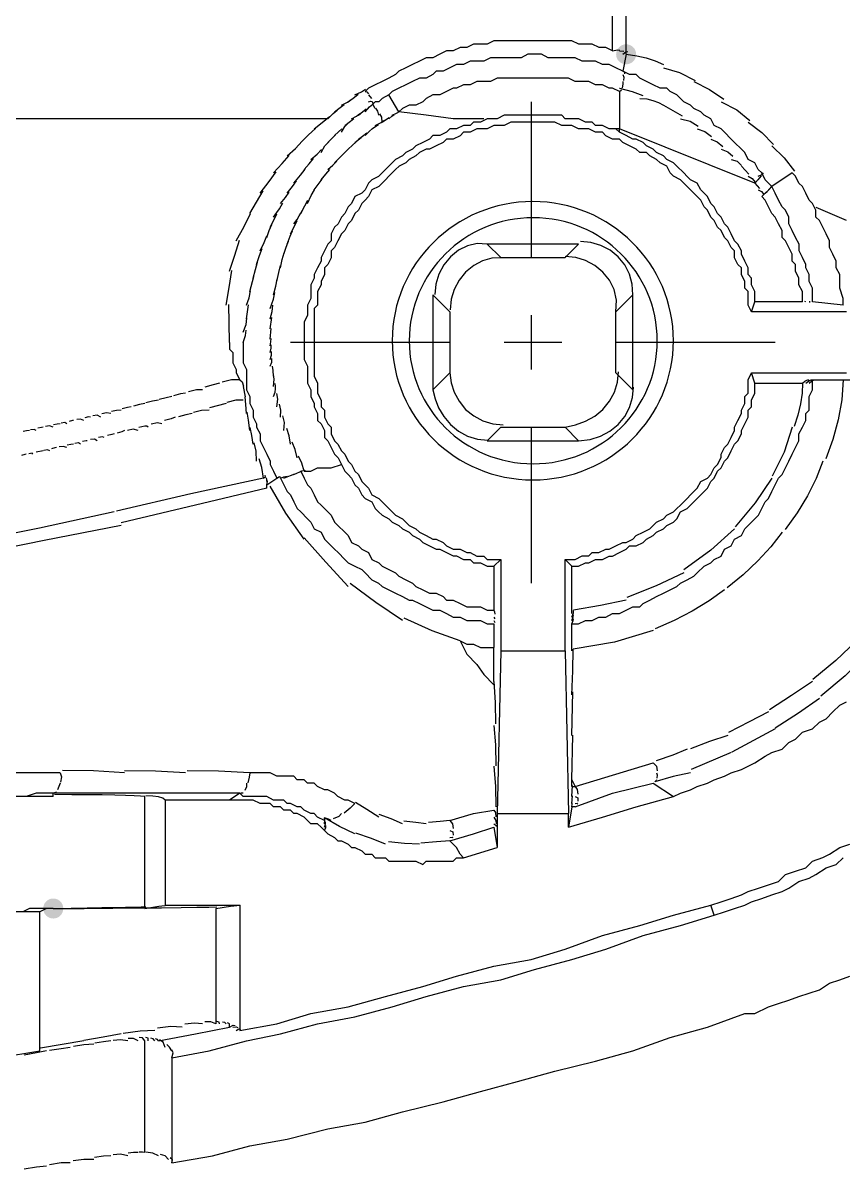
# Model space of a CAD drawing. Header units: millimetres. Extents: x 9 to 367, y 9 to 251.
# Drawn here: x 274.15 to 284.4, y 106.56 to 120.87 of the extents above; entities that cross this region are included whole.
import ezdxf

# ---------------------------------------------------------------- set-up
doc = ezdxf.new("R2010")
doc.units = ezdxf.units.MM
doc.layers.add('图层 1', color=7, linetype='Continuous')

msp = doc.modelspace()

# ---------------------------------------------------------------- hatches: boundary and pattern name
at = {"layer": '图层 1'}
h = msp.add_hatch(color=7, dxfattribs=at)
edge = h.paths.add_edge_path()
edge.add_arc((281.686176, 120.48049), 0.12506, 0, 360)
h = msp.add_hatch(color=7, dxfattribs=at)
edge = h.paths.add_edge_path()
edge.add_arc((274.531737, 109.812772), 0.12506, 0, 360)

# ---------------------------------------------------------------- linework, layer by layer
at = {"layer": '图层 1', "color": 7, "lineweight": 25}
for points in [[(281.516667, 120.522859), (281.516667, 133.984859)], [(281.686176, 120.48049), (281.686176, 134.069843)], [(281.516667, 120.522859), (281.432, 120.565192), (281.347333, 120.565192), (281.262667, 120.607526), (281.178, 120.607526), (281.093333, 120.607526), (281.008667, 120.649859), (280.924, 120.649859), (280.839333, 120.649859), (280.754667, 120.649859), (280.67, 120.649859), (280.585333, 120.649859), (280.500667, 120.649859), (280.416, 120.649859), (280.331333, 120.649859), (280.204333, 120.649859), (280.119667, 120.649859), (280.035, 120.649859), (279.950333, 120.607526), (279.865667, 120.607526), (279.781, 120.607526), (279.696333, 120.565192), (279.611667, 120.565192), (279.527, 120.522859), (279.442333, 120.522859), (279.357667, 120.480526), (279.273, 120.438545), (279.188333, 120.438545), (279.103667, 120.396212), (279.019, 120.353878), (278.934333, 120.311192), (278.849314, 120.268859), (278.807333, 120.226526), (278.722667, 120.184192), (278.638, 120.141859), (278.553333, 120.099878), (278.468667, 120.057545), (278.426333, 120.015212)], [(281.516667, 120.522859), (281.576286, 120.536088), (281.607331, 120.532384)], [(281.601404, 120.522859), (281.657848, 120.521801)], [(281.643808, 120.268965), (281.559141, 120.311298), (281.474474, 120.353631), (281.389455, 120.353631), (281.305141, 120.395965), (281.220474, 120.395965), (281.135808, 120.395965), (281.050788, 120.438298), (280.966122, 120.438298), (280.881808, 120.438298), (280.797141, 120.438298), (280.712122, 120.438298), (280.627808, 120.480631), (280.543141, 120.480631), (280.458474, 120.480631), (280.373455, 120.438298), (280.246808, 120.438298), (280.162141, 120.438298), (280.077474, 120.438298), (279.992455, 120.438298), (279.907788, 120.395965), (279.823474, 120.395965), (279.738808, 120.395965), (279.653788, 120.353631), (279.569474, 120.353631), (279.484808, 120.311298), (279.400141, 120.268965), (279.315122, 120.268965), (279.272788, 120.226631), (279.188474, 120.184298), (279.103808, 120.184298), (279.019141, 120.141965), (278.934122, 120.099984), (278.849455, 120.057298), (278.765141, 120.014965), (278.722808, 119.972631)], [(281.643808, 120.48049), (281.680673, 120.512637), (281.706955, 120.514357)], [(281.686176, 120.48049), (281.643843, 120.268824)], [(281.686176, 120.48049), (281.818292, 120.463524), (281.937707, 120.434717), (282.048126, 120.397047), (282.153254, 120.35349)], [(283.379439, 118.999106), (283.337106, 119.041439), (283.294772, 119.125753), (283.210106, 119.168086), (283.16742, 119.253106), (283.125086, 119.295439), (283.040772, 119.380106), (282.998439, 119.422086), (282.913772, 119.506753), (282.871439, 119.549439), (282.78642, 119.591772), (282.744439, 119.676439), (282.659772, 119.718773), (282.617439, 119.761106), (282.532772, 119.803086), (282.490086, 119.84542), (282.40542, 119.888106), (282.321106, 119.972772), (282.236439, 120.015106), (282.194106, 120.057439), (282.109086, 120.057439), (282.02442, 120.099772), (281.940106, 120.141753), (281.855439, 120.184086), (281.813106, 120.22642), (281.728086, 120.22642), (281.643773, 120.269106)], [(281.643808, 120.268965), (281.662152, 120.266495), (281.664622, 120.237567)], [(282.151596, 120.311333), (282.352547, 120.253831), (282.546354, 120.153994)], [(281.601404, 120.015071), (281.516737, 120.057404), (281.474404, 120.057404), (281.389384, 120.099737), (281.305071, 120.099737), (281.220404, 120.141718), (281.135737, 120.141718), (281.050718, 120.141718), (280.966051, 120.184051), (280.881737, 120.184051), (280.797071, 120.184051), (280.712051, 120.184051), (280.627737, 120.184051), (280.543071, 120.184051), (280.500737, 120.184051), (280.416071, 120.184051), (280.331051, 120.184051), (280.246737, 120.184051), (280.162071, 120.184051), (280.077404, 120.184051), (279.992384, 120.141718), (279.907718, 120.141718), (279.823404, 120.141718), (279.738737, 120.099737), (279.653718, 120.099737), (279.569404, 120.057404), (279.527071, 120.057404), (279.442404, 120.015071), (279.357737, 119.972737), (279.272718, 119.972737), (279.188404, 119.930404), (279.146071, 119.888071), (279.061404, 119.845737), (278.976737, 119.845737), (278.891718, 119.803051), (278.849384, 119.761071)], [(281.643808, 120.141859), (281.644293, 120.106449), (281.634988, 120.061778)], [(281.643808, 120.226596), (281.658536, 120.194626), (281.654744, 120.154982)], [(282.532631, 120.141859), (282.72688, 120.040303), (282.904459, 119.919962)], [(278.214526, 119.887929), (278.29174, 119.94605), (278.341173, 119.981416)], [(278.299298, 119.972702), (278.380746, 120.011552), (278.431237, 120.043257)], [(278.426404, 120.015071), (278.449026, 120.01141), (278.468737, 119.986848)], [(278.468808, 119.972702), (278.506908, 119.930016)], [(278.722702, 119.972702), (278.638035, 119.930369), (278.595702, 119.888035), (278.553369, 119.888035), (278.511035, 119.845702)], [(278.84949, 119.761176), (278.722843, 119.972843)], [(281.601404, 120.057439), (281.761124, 120.016473), (281.893857, 119.966775)], [(281.601404, 120.057439), (281.628965, 120.053735)], [(281.601404, 120.015071), (281.628832, 120.038839)], [(281.601404, 120.015071), (281.601404, 119.549404)], [(278.045404, 119.761176), (278.116136, 119.814578), (278.164643, 119.85184)], [(278.130141, 119.845561), (278.204313, 119.88419), (278.252555, 119.917527)], [(278.426404, 119.761176), (278.479541, 119.825602), (278.522359, 119.859601)], [(278.468808, 119.887929), (278.497377, 119.895525), (278.513214, 119.890487), (278.520253, 119.877115), (278.52243, 119.859707)], [(278.553192, 119.803192), (278.521442, 119.858931)], [(278.595561, 119.718808), (278.583831, 119.769961), (278.55993, 119.807355)], [(281.855333, 119.930333), (281.943594, 119.923421), (282.020345, 119.904933), (282.089291, 119.878243), (282.154136, 119.846725)], [(282.151596, 119.845561), (282.387957, 119.713975)], [(282.871263, 119.887929), (283.067054, 119.786506), (283.231096, 119.652274)], [(277.960631, 119.676404), (241.130631, 119.676404)], [(281.601404, 119.506929), (281.559071, 119.549263), (281.474404, 119.549263), (281.389384, 119.591596), (281.305071, 119.591596), (281.262737, 119.633929), (281.178071, 119.633929), (281.093404, 119.676263), (281.008384, 119.676263), (280.924071, 119.676263), (280.881737, 119.718949), (280.797071, 119.718949), (280.712051, 119.718949), (280.627737, 119.718949), (280.543071, 119.718949), (280.500737, 119.718949), (280.416071, 119.718949), (280.331051, 119.718949), (280.246737, 119.718949), (280.162071, 119.718949), (280.077404, 119.676263), (280.035071, 119.676263), (279.950051, 119.676263), (279.865737, 119.633929), (279.781071, 119.633929), (279.738737, 119.591596), (279.653718, 119.591596), (279.569404, 119.549263), (279.484737, 119.549263), (279.442404, 119.506929), (279.357737, 119.464596), (279.272718, 119.464596), (279.230384, 119.422263), (279.146071, 119.380282), (279.061404, 119.337949), (279.019071, 119.295263), (278.934051, 119.252929), (278.891718, 119.210596), (278.807404, 119.168263), (278.765071, 119.125929), (278.722737, 119.083596), (278.638071, 118.999282), (278.595384, 118.956596), (278.511071, 118.914263), (278.468737, 118.871929), (278.426404, 118.787263), (278.384071, 118.744929), (278.299404, 118.702949), (278.257071, 118.617929), (278.214384, 118.575596), (278.172051, 118.490929), (278.130071, 118.448596), (278.087737, 118.363929), (278.045404, 118.321949), (278.003071, 118.236929), (278.003071, 118.152263), (277.960737, 118.109929), (277.918404, 118.025263), (277.875718, 117.940949), (277.875718, 117.898263), (277.833384, 117.813596), (277.791051, 117.728929), (277.791051, 117.686596), (277.749071, 117.602282), (277.749071, 117.517263), (277.749071, 117.432596), (277.706737, 117.347929), (277.706737, 117.305596), (277.706737, 117.221282), (277.664404, 117.136263), (277.664404, 117.051596), (277.664404, 116.966929), (277.664404, 116.924949), (277.664404, 116.839929), (277.664404, 116.755263), (277.664404, 116.670596), (277.706737, 116.586282), (277.706737, 116.501263), (277.706737, 116.458929), (277.706737, 116.374263), (277.749071, 116.289596), (277.749071, 116.205282), (277.791051, 116.120263), (277.791051, 116.077929), (277.833384, 115.993263), (277.833384, 115.908596), (277.875718, 115.866616), (277.918404, 115.781596), (277.918404, 115.696929), (277.960737, 115.654596), (278.003071, 115.569929), (278.045404, 115.485616), (278.087737, 115.442929), (278.130071, 115.358263)], [(277.791157, 119.549298), (277.891655, 119.630922), (277.981304, 119.705931)], [(277.960631, 119.676404), (278.025366, 119.740698), (278.075284, 119.782237)], [(278.172157, 119.591667), (278.243506, 119.644804), (278.285751, 119.679156)], [(278.256929, 119.676404), (278.320209, 119.709697), (278.362057, 119.740609)], [(278.341667, 119.718808), (278.398596, 119.768064), (278.440444, 119.800652)], [(278.637929, 119.634035), (278.636342, 119.694008), (278.611471, 119.737046)], [(278.637929, 119.634035), (278.69455, 119.672268), (278.727888, 119.693302)], [(278.722702, 119.676404), (278.758421, 119.709697), (278.790435, 119.730026)], [(278.765071, 119.718808), (278.820192, 119.747162), (278.856793, 119.766786)], [(279.527141, 119.676404), (279.188474, 119.718737), (278.849455, 119.761071)], [(279.907824, 119.676404), (279.527176, 119.676404)], [(282.363474, 119.676404), (282.484389, 119.644874), (282.584666, 119.581859)], [(277.622, 119.380141), (277.721263, 119.47398), (277.807561, 119.555119)], [(283.252298, 117.263474), (283.209965, 117.347788), (283.209965, 117.432455), (283.209965, 117.517474), (283.167631, 117.559808), (283.167631, 117.644474), (283.125298, 117.728788), (283.125298, 117.813808), (283.082965, 117.856141), (283.040631, 117.940808), (283.040631, 118.025122), (282.998298, 118.067455), (282.955965, 118.152474), (282.913631, 118.194808), (282.871298, 118.279474), (282.828965, 118.321808), (282.786631, 118.406122), (282.744651, 118.448455), (282.701965, 118.533474), (282.659631, 118.575808), (282.617298, 118.660474), (282.574965, 118.702808), (282.532631, 118.744788), (282.447965, 118.829455), (282.405631, 118.872141), (282.363298, 118.914474), (282.278631, 118.956808), (282.236298, 118.999141), (282.193965, 119.083455), (282.109298, 119.125788), (282.066965, 119.168122), (281.982298, 119.210808), (281.939965, 119.253141), (281.855298, 119.253141), (281.812965, 119.295474), (281.728298, 119.337808), (281.643631, 119.380141), (281.601298, 119.422122), (281.516631, 119.422122), (281.431965, 119.464455), (281.389631, 119.506788), (281.304965, 119.506788), (281.220298, 119.549122), (281.177965, 119.549122), (281.093298, 119.549122), (281.008631, 119.591808), (280.923965, 119.591808), (280.881631, 119.591808), (280.796965, 119.634141), (280.712298, 119.634141), (280.627984, 119.634141), (280.542965, 119.634141), (280.500631, 119.634141), (280.415965, 119.634141), (280.331298, 119.634141), (280.246631, 119.634141), (280.161965, 119.591808), (280.119631, 119.591808), (280.034965, 119.591808), (279.950298, 119.549122), (279.865631, 119.549122), (279.823298, 119.549122), (279.738631, 119.506788), (279.653965, 119.506788), (279.611631, 119.464455), (279.526965, 119.422122), (279.442298, 119.422122), (279.399965, 119.380141), (279.315298, 119.337808), (279.230631, 119.295474), (279.188298, 119.295474), (279.103631, 119.253141), (279.061298, 119.210808), (278.976631, 119.168122), (278.934298, 119.125788), (278.849631, 119.083455), (278.807298, 119.041474), (278.722631, 118.956808), (278.680298, 118.914474), (278.637965, 118.872141), (278.595631, 118.829455), (278.511317, 118.787122), (278.468631, 118.702808), (278.426298, 118.660474), (278.383965, 118.618141), (278.341631, 118.533474), (278.299298, 118.490788), (278.256965, 118.406122), (278.214631, 118.363788), (278.172298, 118.279474), (278.129965, 118.237141), (278.087631, 118.152474), (278.045298, 118.067455), (278.002965, 118.025122), (278.002965, 117.940808), (277.960631, 117.856141), (277.918298, 117.813808), (277.918298, 117.728788), (277.875965, 117.644474), (277.875965, 117.602141), (277.833631, 117.517474), (277.833631, 117.432455), (277.833631, 117.347788), (277.791298, 117.305455), (277.791298, 117.221141), (277.791298, 117.136474), (277.791298, 117.051455), (277.791298, 117.009122), (277.791298, 116.924808), (277.791298, 116.840141), (277.791298, 116.755474), (277.791298, 116.670455), (277.791298, 116.628122), (277.791298, 116.543808), (277.791298, 116.459141), (277.833631, 116.374122), (277.833631, 116.331788), (277.833631, 116.247122), (277.875965, 116.162808), (277.875965, 116.078141), (277.918298, 116.035808), (277.918298, 115.950788), (277.960631, 115.866474), (278.002965, 115.824141), (278.002965, 115.739474), (278.045298, 115.654455), (278.087631, 115.612122), (278.129965, 115.527808), (278.172298, 115.485474), (278.214631, 115.400808), (278.256965, 115.358474), (278.299298, 115.273455), (278.341631, 115.231122), (278.383965, 115.146808), (278.426298, 115.104474), (278.468631, 115.062141), (278.511317, 114.977474), (278.595631, 114.934788), (278.637965, 114.892455), (278.680298, 114.850122), (278.764965, 114.765808), (278.807298, 114.723474), (278.891965, 114.681141), (278.934298, 114.638808), (278.976631, 114.596122), (279.061298, 114.553788), (279.103631, 114.511455), (279.188298, 114.469474), (279.272965, 114.427141), (279.315298, 114.427141), (279.399965, 114.384808), (279.442298, 114.342474), (279.526965, 114.300141), (279.611631, 114.300141), (279.696298, 114.257455), (279.738631, 114.257455), (279.823298, 114.215122), (279.907965, 114.215122), (279.950298, 114.172788), (280.034965, 114.172788), (280.119631, 114.172788)], [(278.045404, 119.464526), (278.094837, 119.510784), (278.136068, 119.548839)], [(278.130141, 119.506929), (278.172695, 119.577617), (278.21128, 119.616291)], [(278.426404, 119.464526), (278.481084, 119.522205), (278.51989, 119.553426)], [(278.511176, 119.549298), (278.593021, 119.605743)], [(278.553192, 119.591667), (278.625997, 119.629678), (278.668903, 119.656578)], [(281.601404, 119.549298), (281.516737, 119.549298)], [(283.294667, 118.872), (281.601333, 119.549333)], [(281.601404, 119.506929), (281.601404, 119.549263)], [(282.575, 119.549298), (282.667825, 119.514814), (282.751389, 119.453342)], [(283.209929, 119.634035), (283.380012, 119.503816), (283.526018, 119.352166)], [(277.452843, 119.210631), (277.555854, 119.305837), (277.641932, 119.394429)], [(277.875894, 119.253), (277.924754, 119.336079), (277.971497, 119.389525)], [(277.960631, 119.380141), (278.01249, 119.431118), (278.05694, 119.474686)], [(278.214526, 119.295404), (278.269338, 119.346468), (278.30907, 119.382187)], [(278.299298, 119.380141), (278.379026, 119.442936)], [(278.341667, 119.422157), (278.408739, 119.468724), (278.448558, 119.499415)], [(283.294667, 117.390263), (283.294667, 117.432596), (283.294667, 117.517263), (283.252333, 117.602282), (283.252333, 117.686596), (283.21, 117.728929), (283.21, 117.813596), (283.167667, 117.898263), (283.125333, 117.983282), (283.125333, 118.025263), (283.082647, 118.109929), (283.040667, 118.152263), (282.998333, 118.236929), (282.956, 118.321949), (282.913667, 118.363929), (282.871333, 118.448596), (282.829, 118.490929), (282.786667, 118.575596), (282.744333, 118.617929), (282.702, 118.702949), (282.659667, 118.744929), (282.617333, 118.787263), (282.575, 118.871929), (282.490333, 118.914263), (282.448, 118.956596), (282.405314, 118.999282), (282.321, 119.083596), (282.278667, 119.125929), (282.194, 119.168263), (282.151667, 119.210596), (282.067, 119.252929), (282.024314, 119.295263), (281.94, 119.337949), (281.897667, 119.380282), (281.813, 119.422263), (281.770667, 119.422263), (281.686, 119.464596), (281.601333, 119.506929)], [(282.74451, 119.422157), (282.823267, 119.387761), (282.895146, 119.327965)], [(277.749106, 119.168263), (277.826011, 119.234497), (277.879634, 119.291735)], [(278.045404, 119.125894), (278.111065, 119.189967), (278.156882, 119.237372)], [(278.130141, 119.210631), (278.192715, 119.273161), (278.235974, 119.315054)], [(282.871263, 119.295404), (282.954827, 119.264271), (283.019077, 119.207209)], [(283.506192, 119.337773), (283.65943, 119.18771), (283.78912, 119.01992)], [(277.283333, 118.999106), (277.391812, 119.114949), (277.479125, 119.21677)], [(277.664369, 119.041474), (277.727075, 119.113485), (277.781844, 119.179411)], [(277.960631, 119.041474), (278.024925, 119.095582), (278.072815, 119.147308)], [(282.998404, 119.168263), (283.070856, 119.145509), (283.126109, 119.092063)], [(277.113824, 118.744859), (277.227198, 118.893378), (277.315965, 119.014381)], [(277.537227, 118.872), (277.618984, 118.971924), (277.676927, 119.048036)], [(277.875894, 118.914369), (277.934411, 118.982896), (277.984197, 119.043485)], [(283.125192, 119.083526), (283.219031, 118.983689)], [(283.209929, 118.956737), (283.258172, 118.929794), (283.298477, 118.881948)], [(283.337071, 118.956737), (283.38399, 118.980329), (283.400218, 118.999423)], [(283.337071, 118.914369), (283.375876, 118.963757)], [(283.506192, 118.829596), (283.463859, 118.871929), (283.421878, 118.914263), (283.379545, 118.998929)], [(283.760474, 118.999106), (283.506122, 118.829772)], [(284.056737, 118.533333), (284.014404, 118.618), (283.972071, 118.660333), (283.929737, 118.745), (283.887404, 118.829667), (283.844718, 118.872), (283.802737, 118.956667), (283.760404, 118.999)], [(277.452843, 118.744859), (277.521106, 118.829702), (277.571376, 118.901845)], [(277.791157, 118.787228), (277.889582, 118.922694)], [(283.294667, 118.872), (283.341586, 118.923858)], [(283.294667, 118.872), (283.352169, 118.806031)], [(283.421808, 118.744859), (283.463656, 118.782871), (283.484602, 118.804478)], [(283.463824, 118.787228), (283.495133, 118.818625), (283.510037, 118.83838)], [(284.014369, 117.390263), (284.014369, 117.474929), (284.014369, 117.559596), (283.972035, 117.644616), (283.972035, 117.728929), (283.929702, 117.813596), (283.929702, 117.855929), (283.887369, 117.940949), (283.845035, 118.025263), (283.845035, 118.109929), (283.802702, 118.194596), (283.760369, 118.279616), (283.718035, 118.363929), (283.718035, 118.448596), (283.675702, 118.533263), (283.633369, 118.575596), (283.591035, 118.660616), (283.548702, 118.744929), (283.506369, 118.829596)], [(276.987071, 118.490965), (277.153229, 118.77742)], [(277.368071, 118.618071), (277.433599, 118.691581), (277.47849, 118.760593)], [(277.706737, 118.618071), (277.752113, 118.717995), (277.794579, 118.787757)], [(283.337071, 118.787228), (283.376846, 118.765223), (283.404451, 118.728666)], [(283.379439, 118.702843), (283.423801, 118.744427), (283.448584, 118.767754)], [(283.887227, 117.390263), (283.887227, 117.432596), (283.887227, 117.517263), (283.844894, 117.602282), (283.844894, 117.686596), (283.802914, 117.771263), (283.802914, 117.855929), (283.76058, 117.898263), (283.76058, 117.983282), (283.718247, 118.067596), (283.675561, 118.152263), (283.633227, 118.194596), (283.633227, 118.279616), (283.590894, 118.363929), (283.548561, 118.448596), (283.506227, 118.490929), (283.463894, 118.575596), (283.421914, 118.660616), (283.37958, 118.702949)], [(277.283333, 118.448596), (277.325, 118.505498), (277.355256, 118.551122), (277.378038, 118.589139), (277.397281, 118.623221)], [(277.537227, 118.363824), (277.575702, 118.418201), (277.603197, 118.461499), (277.623548, 118.497322), (277.640591, 118.529276)], [(277.622, 118.490965), (277.67355, 118.588728), (277.712664, 118.657123)], [(284.395404, 117.347859), (284.395404, 117.432526), (284.353071, 117.559878), (284.353071, 117.644545), (284.353071, 117.728859), (284.310737, 117.813526), (284.310737, 117.898545), (284.268404, 117.983212), (284.226071, 118.067526), (284.226071, 118.152192), (284.183384, 118.237212), (284.141051, 118.321878), (284.099071, 118.406192), (284.056737, 118.448526), (284.056737, 118.533192)], [(284.437772, 118.406192), (284.059242, 118.568117)], [(276.817561, 118.152298), (276.916383, 118.328202), (276.995361, 118.493787)], [(277.240965, 118.321808), (277.289251, 118.417234), (277.324573, 118.488319)], [(277.494859, 118.237071), (277.545086, 118.335628), (277.577056, 118.403229)], [(277.198596, 118.194667), (277.228582, 118.281185), (277.259627, 118.353417)], [(277.452843, 118.109929), (277.491693, 118.207605), (277.520224, 118.277499)], [(276.732824, 117.771263), (276.799322, 117.970979), (276.858412, 118.160377)], [(277.113824, 118.025192), (277.165065, 118.13107), (277.198843, 118.21287)], [(277.410474, 117.983141), (277.440681, 118.071424), (277.467977, 118.146477)], [(279.950192, 118.109929), (279.825888, 118.117211), (279.705056, 118.089865), (279.591963, 118.032688), (279.490876, 117.950474), (279.40832, 117.849436), (279.347427, 117.735368), (279.309752, 117.611642), (279.296848, 117.481632)], [(279.950192, 118.109929), (280.119526, 117.940949)], [(281.093263, 118.109929), (279.950263, 118.109929)], [(281.093263, 118.109929), (280.924282, 117.940949)], [(281.770561, 117.475), (281.763213, 117.608885), (281.728448, 117.7346), (281.668614, 117.849402), (281.586058, 117.950544), (281.484965, 118.033249), (281.370775, 118.094125), (281.246928, 118.131718), (281.116864, 118.144572)], [(277.071808, 117.856035), (277.108938, 117.967337), (277.139188, 118.056413)], [(277.368071, 117.813667), (277.392059, 117.91756), (277.417107, 118.000286)], [(281.559035, 117.263474), (281.563715, 117.409293), (281.53509, 117.541287), (281.477428, 117.658464), (281.394994, 117.759833), (281.294105, 117.842686), (281.18002, 117.903546), (281.056211, 117.941056), (280.926152, 117.953861)], [(277.029439, 117.686526), (277.057617, 117.793197), (277.083414, 117.884787)], [(277.325702, 117.64451), (277.347574, 117.753871), (277.369446, 117.841007)], [(280.119667, 117.940772), (280.007704, 117.935514), (279.893095, 117.901879), (279.782323, 117.842447), (279.681869, 117.759797), (279.598961, 117.658853), (279.53798, 117.544647), (279.500349, 117.420717), (279.487489, 117.290603)], [(280.924106, 117.940772), (280.119772, 117.940772)], [(276.690772, 117.347859), (276.729402, 117.56861), (276.761681, 117.780364)], [(276.987071, 117.517369), (277.035401, 117.705399)], [(277.283333, 117.475), (277.310056, 117.586919), (277.328842, 117.673967)], [(276.944667, 117.347859), (276.978666, 117.438523), (276.996525, 117.526012)], [(277.240965, 117.30549), (277.28052, 117.422039), (277.297056, 117.507632)], [(279.272859, 117.475), (279.272859, 116.289667)], [(279.272859, 117.475), (279.484878, 117.263333)], [(281.770561, 117.475), (281.558894, 117.263333)], [(281.770561, 116.289526), (281.770561, 117.474859)], [(283.252298, 117.263474), (283.294631, 117.390122)], [(283.887227, 117.390263), (283.294561, 117.390263)], [(283.929596, 117.390263), (283.916543, 117.391674)], [(284.395404, 117.347859), (284.014404, 117.390192)], [(276.732824, 116.882439), (276.727752, 117.126914), (276.722946, 117.357631)], [(276.944667, 117.178737), (276.968656, 117.351598)], [(277.240965, 117.178737), (277.263939, 117.26821), (277.274479, 117.346307)], [(279.484737, 117.263474), (279.484737, 116.501474)], [(281.559035, 116.501404), (281.559035, 117.263404)], [(284.437772, 117.263474), (283.252439, 117.263474)], [(276.902298, 117.009228), (276.939648, 117.108182), (276.950276, 117.187028)], [(277.240965, 117.051596), (277.260367, 117.194118)], [(276.902298, 116.882439), (276.933739, 116.96715), (276.940045, 117.03625)], [(277.240965, 116.924808), (277.253312, 117.054983)], [(276.732824, 116.882439), (276.732824, 116.797772), (276.775157, 116.755439), (276.775157, 116.67042), (276.775157, 116.628086), (276.81749, 116.543772), (276.81749, 116.501439), (276.859824, 116.416772)], [(276.902298, 116.882439), (276.902298, 116.797772), (276.902298, 116.713106), (276.902298, 116.628086), (276.944631, 116.543772), (276.944631, 116.459106), (276.944631, 116.374439), (276.944631, 116.28942), (276.986965, 116.205106), (276.986965, 116.120439), (277.029298, 116.035772), (277.029298, 115.950753), (277.071631, 115.866439), (277.071631, 115.824106), (277.113965, 115.739439), (277.113965, 115.654772), (277.156298, 115.569753), (277.198631, 115.485439), (277.240965, 115.400772), (277.240965, 115.358439), (277.283298, 115.27342), (277.325631, 115.188753)], [(277.240965, 116.840071), (277.250666, 116.890341), (277.251901, 116.932146)], [(277.240965, 116.755333), (277.252695, 116.808647), (277.253312, 116.851642)], [(277.240965, 116.670561), (277.256707, 116.724007), (277.25684, 116.768986)], [(277.240965, 116.586176), (277.262749, 116.634375), (277.262837, 116.681779)], [(277.283333, 116.459035), (277.277204, 116.532193), (277.271339, 116.587094)], [(280.924106, 115.824106), (281.055339, 115.853282), (281.179693, 115.899292), (281.293993, 115.963359), (281.395064, 116.046709), (281.477824, 116.147598), (281.538821, 116.261683), (281.576535, 116.385491), (281.589445, 116.51555)], [(276.606035, 116.374298), (276.529042, 116.35269), (276.42506, 116.323145)], [(276.859929, 116.416667), (276.756477, 116.415167), (276.641913, 116.385622)], [(276.859929, 116.416667), (276.890533, 116.392105), (276.906849, 116.337644)], [(277.283333, 116.331929), (277.290168, 116.421932), (277.284039, 116.483624)], [(279.272859, 116.289526), (279.484878, 116.501545)], [(279.484737, 116.501404), (279.499229, 116.379503), (279.537698, 116.259883), (279.598988, 116.147342), (279.68194, 116.046673), (279.782884, 115.963765), (279.89709, 115.902784), (280.02102, 115.865153), (280.151134, 115.852293)], [(280.924106, 114.172859), (281.00842, 114.172859), (281.050753, 114.172859), (281.135772, 114.215192), (281.220439, 114.215192), (281.262772, 114.257526), (281.347086, 114.257526), (281.431753, 114.299859), (281.474439, 114.299859), (281.559106, 114.342192), (281.643772, 114.384878), (281.686106, 114.384878), (281.77042, 114.427212), (281.813106, 114.469545), (281.897772, 114.511526), (281.982439, 114.553859), (282.02442, 114.596192), (282.066753, 114.638526), (282.15142, 114.680859), (282.194106, 114.723545), (282.278773, 114.765878), (282.321106, 114.808212), (282.363439, 114.850192), (282.447753, 114.934859), (282.490086, 114.977192), (282.532772, 115.019526), (282.575106, 115.062212), (282.617439, 115.146878), (282.702106, 115.188859), (282.744439, 115.231192), (282.78642, 115.315859), (282.828753, 115.358192), (282.871439, 115.443212), (282.871439, 115.485545), (282.913772, 115.569859), (282.956106, 115.612192), (282.998439, 115.696859), (283.040772, 115.781878), (283.040772, 115.824212), (283.082753, 115.908526), (283.125086, 115.993192), (283.125086, 116.035526), (283.16742, 116.120545), (283.16742, 116.205212), (283.209753, 116.247192), (283.209753, 116.331859), (283.209753, 116.416526), (283.252439, 116.501545)], [(281.008526, 113.368808), (281.093192, 113.368808), (281.177859, 113.411141), (281.262878, 113.411141), (281.347192, 113.453122), (281.431859, 113.453122), (281.516526, 113.495455), (281.601545, 113.495455), (281.686212, 113.537788), (281.770526, 113.580474), (281.855192, 113.580474), (281.897878, 113.622808), (281.982545, 113.665141), (282.066859, 113.707474), (282.151526, 113.749808), (282.236192, 113.791788), (282.321212, 113.834122), (282.363545, 113.876455), (282.447859, 113.919141), (282.532526, 113.961474), (282.574859, 114.003808), (282.659878, 114.088474), (282.744545, 114.130455), (282.786526, 114.172788), (282.871192, 114.215122), (282.913526, 114.300141), (282.998545, 114.342474), (283.040878, 114.427141), (283.125192, 114.469474), (283.167526, 114.553788), (283.209859, 114.596122), (283.294526, 114.681141), (283.337212, 114.723474), (283.379545, 114.808141), (283.421878, 114.892455), (283.463859, 114.934788), (283.506192, 115.019808), (283.548526, 115.104474), (283.590859, 115.188788), (283.633192, 115.231122), (283.675878, 115.316141), (283.718212, 115.400808), (283.760545, 115.485474), (283.802878, 115.569788), (283.844859, 115.654455), (283.844859, 115.739474), (283.887192, 115.824141), (283.929526, 115.908455), (283.929526, 115.993122), (283.971859, 116.035808), (283.971859, 116.120474), (283.971859, 116.205141), (284.014545, 116.289455), (284.014545, 116.416808)], [(281.008526, 114.088474), (281.093192, 114.088474), (281.177859, 114.130455), (281.220545, 114.130455), (281.305212, 114.172788), (281.389526, 114.172788), (281.474192, 114.215122), (281.516526, 114.215122), (281.601545, 114.257455), (281.686212, 114.300141), (281.728192, 114.342474), (281.812859, 114.342474), (281.897878, 114.384808), (281.940212, 114.427141), (282.024526, 114.469474), (282.066859, 114.511455), (282.151526, 114.553788), (282.193859, 114.596122), (282.278878, 114.638808), (282.321212, 114.681141), (282.363545, 114.765808), (282.447859, 114.808141), (282.490192, 114.850122), (282.532526, 114.892455), (282.617545, 114.977474), (282.659878, 115.019808), (282.702212, 115.062141), (282.744545, 115.146808), (282.786526, 115.188788), (282.828859, 115.273455), (282.871192, 115.315788), (282.913526, 115.400808), (282.956212, 115.443141), (282.998545, 115.527808), (283.040878, 115.612122), (283.082859, 115.654455), (283.125192, 115.739474), (283.125192, 115.781808), (283.167526, 115.866474), (283.209859, 115.950788), (283.209859, 116.035808), (283.252192, 116.078141), (283.252192, 116.162808), (283.294526, 116.247122), (283.294526, 116.331788), (283.294526, 116.374122)], [(281.770561, 116.289526), (281.558894, 116.501545)], [(283.252298, 116.501404), (284.437631, 116.501404)], [(283.294667, 116.374298), (283.252333, 116.501298)], [(283.294667, 116.374298), (283.887333, 116.374298)], [(283.887227, 116.374298), (283.883419, 116.250065), (283.863106, 116.115183), (283.829631, 115.97395), (283.786333, 115.830668)], [(283.887227, 116.374298), (283.919209, 116.398364), (283.941202, 116.410722), (283.956581, 116.415275), (283.968719, 116.415926)], [(283.929596, 116.374298), (283.96214, 116.398568), (283.983836, 116.411031), (283.998255, 116.415623), (284.008971, 116.416279)], [(283.972, 116.374298), (284.001352, 116.398772), (284.020286, 116.41134), (284.032275, 116.41597)], [(284.014369, 116.416667), (284.395369, 116.416667)], [(284.395404, 116.416667), (284.378167, 116.166696), (284.333712, 115.917618), (284.265775, 115.671385), (284.178093, 115.429947)], [(284.395404, 116.416667), (286.215737, 116.416667)], [(276.182631, 116.247157), (276.122747, 116.238558), (276.032701, 116.215407)], [(276.39451, 116.289526), (276.320074, 116.29054), (276.222354, 116.266948)], [(276.902298, 116.331929), (276.928051, 116.202813)], [(277.283333, 116.205141), (277.301485, 116.259408), (277.307895, 116.302464), (277.306699, 116.338045), (277.302031, 116.369888)], [(277.325702, 116.078), (277.336682, 116.174264), (277.325702, 116.245922)], [(279.272859, 116.289526), (279.299631, 116.179861), (279.344429, 116.066526), (279.407945, 115.956299), (279.490876, 115.855962), (279.592117, 115.773053), (279.70629, 115.712072), (279.830055, 115.674441), (279.96007, 115.661581)], [(281.093263, 115.654596), (281.236838, 115.671529), (281.36768, 115.711217), (281.484433, 115.772865), (281.585741, 115.855679), (281.668649, 115.956717), (281.72963, 116.070786), (281.767261, 116.194511), (281.780121, 116.324521)], [(275.67449, 116.120404), (275.610505, 116.105808), (275.535143, 116.087243)], [(275.843965, 116.162772), (275.771381, 116.146809), (275.689801, 116.126084)], [(276.013474, 116.205141), (275.942037, 116.190545), (275.855783, 116.168805)], [(276.690772, 116.120404), (276.483692, 116.066429)], [(276.902298, 116.162772), (276.810135, 116.161582), (276.698392, 116.131023)], [(276.944667, 115.993263), (276.938361, 116.105182), (276.928086, 116.202813)], [(277.368071, 115.950894), (277.372789, 116.036134), (277.357134, 116.111055)], [(274.997157, 115.950894), (274.971889, 115.951423), (274.924132, 115.941369)], [(275.124298, 115.950894), (275.08095, 115.973075), (275.027284, 115.965358)], [(275.251404, 115.993263), (275.197561, 116.002126), (275.138162, 115.991146)], [(275.378192, 116.035631), (275.323468, 116.033823), (275.258953, 116.020109)], [(275.505333, 116.078), (275.459605, 116.068387), (275.391386, 116.051894)], [(276.05549, 115.950894), (276.002485, 115.929331), (275.919318, 115.905386)], [(276.267369, 115.993263), (276.187156, 115.978711), (276.095566, 115.954104)], [(276.478894, 116.035631), (276.382806, 116.032765), (276.28275, 116.007409)], [(276.987071, 115.781737), (276.970314, 115.911956), (276.953557, 116.012807)], [(277.410474, 115.781737), (277.417883, 115.882499), (277.397774, 115.965534)], [(274.404596, 115.824106), (274.384576, 115.820358), (274.340743, 115.811053)], [(274.531737, 115.824106), (274.484597, 115.83879), (274.436134, 115.831514)], [(274.616157, 115.866474), (274.580438, 115.862814), (274.533607, 115.853069)], [(274.700894, 115.866474), (274.67642, 115.881776), (274.631044, 115.874588)], [(274.785631, 115.908526), (274.772005, 115.906365), (274.728481, 115.896531)], [(274.912772, 115.908526), (274.873305, 115.925768), (274.825636, 115.918403)], [(275.716859, 115.824106), (275.700725, 115.835213), (275.673776, 115.835968), (275.639617, 115.82991), (275.601853, 115.820578)], [(275.886333, 115.866474), (275.83302, 115.878204), (275.7551, 115.86083)], [(277.029439, 115.612227), (277.012241, 115.721985), (276.990281, 115.821425)], [(277.494859, 115.612227), (277.479469, 115.717884), (277.450056, 115.806608)], [(279.950192, 115.654596), (280.119526, 115.823929)], [(280.119667, 115.824106), (280.924, 115.824106)], [(281.093263, 115.654596), (280.924282, 115.823929)], [(283.760474, 115.824106), (283.661344, 115.513088), (283.511413, 115.211331)], [(274.235474, 115.781737), (274.199447, 115.779576), (274.154688, 115.770801)], [(274.319859, 115.781737), (274.29146, 115.796995), (274.247187, 115.790557)], [(275.081929, 115.654596), (275.0448, 115.675895), (274.995499, 115.668354)], [(275.166667, 115.697), (275.147925, 115.703967), (275.098228, 115.693472)], [(275.293808, 115.739369), (275.263778, 115.734077), (275.208083, 115.720319)], [(275.420561, 115.781737), (275.388899, 115.7667), (275.328133, 115.75034)], [(275.590071, 115.781737), (275.529172, 115.797215), (275.459543, 115.783854)], [(274.404596, 115.527843), (274.319929, 115.512321)], [(274.489369, 115.527843), (274.458721, 115.540587), (274.413521, 115.533488)], [(274.574106, 115.569859), (274.553248, 115.565052), (274.508842, 115.554689)], [(274.700894, 115.569859), (274.654063, 115.584367), (274.605644, 115.576914)], [(274.785631, 115.612227), (274.749824, 115.609449), (274.703434, 115.599527)], [(274.870404, 115.612227), (274.845357, 115.62947), (274.800201, 115.622105)], [(274.955141, 115.654596), (274.941295, 115.654993), (274.897286, 115.645071)], [(277.071808, 115.400702), (277.065502, 115.523733), (277.039352, 115.627185)], [(277.579596, 115.443071), (277.552741, 115.545905), (277.516096, 115.63604)], [(279.950192, 115.654596), (281.093192, 115.654596)], [(274.193071, 115.485474), (274.177592, 115.480977), (274.135921, 115.471716)], [(274.277843, 115.485474), (274.268494, 115.49888), (274.227396, 115.492177)], [(277.156192, 115.188824), (277.136304, 115.320763), (277.101864, 115.42836)], [(277.664369, 115.273596), (277.636587, 115.373388), (277.595577, 115.461274)], [(284.141157, 115.400702), (284.058745, 115.184229), (283.950701, 114.966962), (283.821028, 114.752605), (283.673726, 114.544863)], [(277.410474, 115.188824), (277.494303, 115.221235), (277.546647, 115.239624)], [(277.537227, 115.231192), (277.648352, 115.280934)], [(277.622, 115.273596), (277.649781, 115.281666)], [(277.622, 115.273596), (277.664333, 115.188929), (277.706667, 115.104616), (277.749, 115.061929), (277.790981, 114.977263), (277.833667, 114.892596), (277.876, 114.850263), (277.960667, 114.765949), (278.003, 114.723263), (278.045333, 114.638596), (278.087667, 114.596263), (278.172333, 114.511596), (278.214667, 114.469616), (278.257, 114.384596), (278.341667, 114.342263), (278.384, 114.299929), (278.468667, 114.257596), (278.511353, 114.172929), (278.595667, 114.130596), (278.638, 114.088616), (278.722667, 114.046282), (278.807333, 114.003596), (278.849314, 113.961263), (278.934333, 113.918929), (279.019, 113.876596), (279.061333, 113.834263), (279.146, 113.791929), (279.230667, 113.749949), (279.315333, 113.749949), (279.4, 113.707616), (279.442333, 113.664929), (279.527, 113.664929), (279.611667, 113.622596), (279.696333, 113.580263), (279.781, 113.580263), (279.865667, 113.580263), (279.950333, 113.537929), (280.035, 113.537929)], [(277.664369, 115.273596), (277.749035, 115.273596), (277.833349, 115.315929), (277.918369, 115.315929), (278.003035, 115.315929), (278.130035, 115.358263)], [(277.664369, 115.273596), (277.676231, 115.28806)], [(277.664369, 115.273596), (277.665471, 115.28537)], [(278.130141, 115.358333), (278.172122, 115.273667), (278.214455, 115.231333), (278.256788, 115.189), (278.299122, 115.104333), (278.341808, 115.062), (278.384141, 114.977333), (278.426474, 114.935), (278.511141, 114.892667), (278.553122, 114.808), (278.595455, 114.765667), (278.637788, 114.723333), (278.722808, 114.681), (278.765141, 114.638667), (278.849455, 114.596333), (278.891788, 114.554), (278.976455, 114.511667), (279.019141, 114.469333), (279.103808, 114.427), (279.146141, 114.384667), (279.230455, 114.342333), (279.315122, 114.3), (279.357455, 114.3), (279.442474, 114.257667), (279.527141, 114.215333), (279.569474, 114.215333), (279.653788, 114.173), (279.738808, 114.173), (279.781141, 114.130667), (279.865808, 114.130667), (279.950122, 114.088333), (280.034788, 114.088333)], [(277.156192, 115.188824), (276.249289, 114.989504), (275.321748, 114.776426)], [(277.156192, 115.188824), (277.181636, 115.207741), (277.179828, 115.223749)], [(277.198596, 115.146808), (277.197405, 115.176), (277.192246, 115.193022)], [(277.198596, 115.104439), (277.325596, 115.188753)], [(277.198596, 115.104439), (277.206622, 115.144435), (277.203535, 115.163)], [(277.198596, 115.062071), (277.198596, 115.104404)], [(277.664369, 114.427141), (277.437532, 114.751256), (277.24033, 115.085424)], [(277.325702, 115.188824), (277.355335, 115.206948)], [(277.368071, 115.188824), (277.3671, 115.208888)], [(277.368071, 115.188824), (277.411903, 115.205316), (277.450973, 115.212812)], [(277.368071, 115.188824), (277.410404, 115.10451), (277.452737, 115.019843), (277.494718, 114.977157), (277.537051, 114.89249), (277.579737, 114.808176), (277.622071, 114.765843), (277.706737, 114.681176), (277.749071, 114.63849), (277.791051, 114.553824), (277.875718, 114.51149), (277.918404, 114.427176), (277.960737, 114.384843), (278.045404, 114.299824), (278.087737, 114.25749), (278.172051, 114.172824), (278.214384, 114.13049), (278.299404, 114.08851), (278.384071, 114.046176), (278.426404, 114.003843), (278.511071, 113.918824), (278.595384, 113.87649), (278.638071, 113.834157), (278.722737, 113.791824), (278.807404, 113.749843), (278.891718, 113.70751), (278.976737, 113.665176), (279.019071, 113.665176), (279.103737, 113.622843), (279.188404, 113.580157), (279.272718, 113.537824), (279.357737, 113.537824), (279.442404, 113.49549), (279.527071, 113.453157), (279.611384, 113.453157), (279.696404, 113.411176), (279.781071, 113.411176), (279.865737, 113.411176), (279.950051, 113.368843), (280.035071, 113.368843)], [(283.506192, 115.188824), (283.297524, 114.880187), (283.048639, 114.58134)], [(277.198596, 115.062071), (276.306906, 114.84842), (275.381085, 114.629212)], [(275.293808, 114.765773), (274.3578, 114.564336), (273.39798, 114.36925)], [(275.378192, 114.596263), (274.416961, 114.409555), (273.450967, 114.212793)], [(283.040772, 114.553894), (282.742852, 114.289002), (282.405772, 114.043425)], [(283.633333, 114.511526), (283.494003, 114.331532), (283.33043, 114.153456), (283.147211, 113.981201), (282.948944, 113.81867)], [(278.214526, 113.834228), (277.935478, 114.137131), (277.667014, 114.441358)], [(280.034929, 114.088474), (280.119596, 114.172788)], [(280.034929, 114.088474), (280.034929, 113.537788)], [(280.119667, 114.172859), (280.119667, 113.030212)], [(280.924106, 114.172859), (281.00842, 114.088545)], [(280.924106, 113.030141), (280.924106, 114.172788)], [(281.008526, 113.495561), (281.008526, 114.08858)], [(282.40549, 114.003737), (282.061091, 113.843664), (281.696054, 113.695762)], [(278.891859, 113.411176), (278.562232, 113.633823), (278.23922, 113.87261)], [(281.686176, 113.665071), (281.365457, 113.595309), (281.029657, 113.536659)], [(282.913667, 113.791859), (282.72229, 113.656464), (282.511368, 113.528113), (282.285165, 113.410016), (282.04795, 113.305378)], [(280.034929, 113.537929), (280.043572, 113.517733), (280.044807, 113.487482)], [(281.008526, 113.453192), (281.026782, 113.505271), (281.029692, 113.536448)], [(279.611526, 113.156929), (279.264039, 113.279387), (278.913378, 113.437035)], [(280.034929, 113.453192), (280.045513, 113.43132)], [(280.034929, 113.411176), (280.045866, 113.386129)], [(280.034929, 113.368808), (280.034929, 113.072122)], [(281.008526, 113.411176), (281.026473, 113.45373), (281.029339, 113.480674)], [(281.008526, 113.368808), (281.026164, 113.409554), (281.028987, 113.432308)], [(281.008526, 113.030141), (281.008526, 113.368808)], [(282.02449, 113.284035), (281.540964, 113.140322), (281.023307, 113.051907)], [(279.611526, 113.156929), (279.696192, 112.987949), (279.823545, 112.860596), (279.907859, 112.733596), (280.034859, 112.606596)], [(279.611526, 113.156929), (279.696192, 113.114596), (279.780859, 113.114596), (279.865878, 113.072263), (279.950192, 113.072263), (280.034859, 113.072263)], [(284.564526, 113.156929), (284.30519, 112.911308), (284.017014, 112.671507)], [(280.034929, 112.649106), (280.034929, 113.072086)], [(280.119667, 113.030141), (280.077333, 110.997788)], [(280.119667, 113.030141), (280.924, 113.030141)], [(280.924106, 113.030141), (280.966086, 110.997788)], [(281.008526, 112.479596), (281.020696, 112.780648), (281.023342, 113.051802)], [(284.691667, 112.987773), (284.422056, 112.720411), (284.119108, 112.464956)], [(280.034929, 112.649106), (280.051422, 112.384611), (280.054685, 112.119586)], [(281.008526, 111.971808), (281.021226, 112.519672)], [(284.014369, 112.649106), (283.751946, 112.47329), (283.477088, 112.295622)], [(282.278737, 111.209737), (282.363404, 111.252071), (282.490404, 111.294404), (282.575071, 111.336384), (282.702071, 111.378718), (282.786384, 111.421404), (282.913737, 111.463737), (282.998404, 111.506071), (283.125051, 111.548404), (283.210071, 111.590737), (283.294737, 111.633071), (283.421737, 111.717384), (283.506051, 111.760071), (283.633404, 111.802404), (283.718071, 111.887071), (283.802737, 111.929404), (283.887404, 112.013718), (284.014404, 112.056051), (284.099071, 112.141071), (284.183384, 112.183404), (284.268404, 112.268071), (284.353071, 112.352737), (284.437737, 112.394718)], [(284.099106, 112.437227), (283.837124, 112.253739), (283.54842, 112.065753)], [(283.463824, 112.268071), (283.222039, 112.144466), (282.963585, 112.012659)], [(280.034929, 112.098596), (280.053538, 111.8554), (280.056802, 111.596593)], [(281.008526, 111.421263), (281.019109, 111.976535)], [(282.956035, 111.971808), (282.727127, 111.898915), (282.487899, 111.805649)], [(283.548596, 112.056192), (283.004966, 111.766562)], [(282.447859, 111.802298), (282.270191, 111.727774), (282.059451, 111.65907)], [(282.998404, 111.759929), (282.499223, 111.547557)], [(274.616157, 111.506035), (274.48951, 111.506035), (274.40449, 111.506035), (274.277843, 111.506035), (274.150843, 111.506035), (274.02349, 111.506035), (273.896843, 111.463702), (273.812176, 111.463702), (273.684824, 111.463702), (273.557824, 111.421369), (273.431176, 111.421369), (273.303824, 111.379035)], [(274.616157, 111.506035), (274.63309, 111.458587), (274.622507, 111.389971)], [(275.420561, 111.506035), (275.034666, 111.531656), (274.647977, 111.536374)], [(276.182631, 111.506035), (275.809701, 111.529627), (275.42169, 111.533905)], [(276.987071, 111.506035), (276.596678, 111.527643), (276.202846, 111.531788)], [(276.987071, 111.506035), (276.978868, 111.453207), (276.962729, 111.383974)], [(278.299298, 111.125), (278.214631, 111.167333), (278.172298, 111.167333), (278.087631, 111.209667), (278.045298, 111.252), (277.960631, 111.294333), (277.918298, 111.294333), (277.833631, 111.336667), (277.791298, 111.379), (277.706631, 111.379), (277.664298, 111.421333), (277.579631, 111.421333), (277.537298, 111.463667), (277.452984, 111.463667), (277.367965, 111.463667), (277.325631, 111.463667), (277.240965, 111.506), (277.198631, 111.506), (277.113965, 111.506), (277.029298, 111.506), (276.986965, 111.506)], [(280.034929, 111.590772), (280.055435, 111.338536), (280.059271, 111.082067)], [(281.050894, 111.336526), (282.024561, 111.633212)], [(282.02449, 111.633141), (282.063957, 111.591293), (282.073526, 111.53013)], [(282.490263, 111.506035), (282.271982, 111.461541), (282.043646, 111.394558)], [(282.066859, 111.506035), (282.072812, 111.482179), (282.067917, 111.439008)], [(274.616157, 111.378894), (274.586524, 111.293169)], [(276.944667, 111.378894), (276.944799, 111.334268), (276.922442, 111.287525)], [(281.008526, 111.421263), (281.050859, 111.336596)], [(281.008526, 111.336526), (281.008526, 111.421192)], [(281.050894, 111.082631), (281.516561, 111.251965), (282.024561, 111.378965)], [(282.02449, 111.378894), (282.278843, 111.209914)], [(282.066859, 111.421263), (282.059892, 111.4109), (282.043928, 111.394452)], [(274.531737, 111.252141), (274.404737, 111.252141), (274.319718, 111.252141), (274.193071, 111.209808), (274.066071, 111.209808), (273.981051, 111.209808), (273.854404, 111.209808), (273.769737, 111.209808), (273.642384, 111.167474), (273.557718, 111.167474), (273.431071, 111.167474), (273.304071, 111.125141)], [(276.859929, 111.252141), (274.531596, 111.252141)], [(274.531737, 111.209737), (274.531737, 111.252071)], [(274.574106, 111.252141), (274.567183, 111.264268), (274.545178, 111.258138)], [(275.67449, 111.209737), (275.622438, 111.215892), (275.541306, 111.220943), (275.432905, 111.225011), (275.299047, 111.228214), (275.141541, 111.230673), (274.962199, 111.232508), (274.762831, 111.233838), (274.545249, 111.234784)], [(275.928737, 111.167369), (275.899622, 111.19273), (275.847422, 111.20807), (275.775643, 111.21673), (275.68779, 111.222049)], [(276.859929, 111.252141), (276.732929, 111.167474)], [(277.918263, 110.913474), (277.833596, 110.955455), (277.791263, 110.997788), (277.749282, 110.997788), (277.664263, 111.040122), (277.621929, 111.082455), (277.579596, 111.082455), (277.494929, 111.125141), (277.452949, 111.125141), (277.410616, 111.167474), (277.325596, 111.167474), (277.283263, 111.167474), (277.198596, 111.209808), (277.156263, 111.209808), (277.113929, 111.209808), (277.029263, 111.209808), (276.986929, 111.209808), (276.902263, 111.209808), (276.859929, 111.252141)], [(276.902298, 111.252141), (276.875487, 111.253199)], [(281.008526, 111.209737), (281.015934, 111.348732)], [(281.008526, 111.336526), (281.050859, 111.336526)], [(281.008526, 111.125), (281.015581, 111.22025)], [(281.050894, 111.336526), (281.074442, 111.297896), (281.083702, 111.240217)], [(274.531737, 111.209737), (274.447071, 111.209737), (274.319718, 111.209737), (274.235404, 111.209737), (274.150737, 111.209737)], [(275.67449, 109.812772), (275.67449, 111.209772)], [(275.928737, 111.167369), (275.928737, 109.855035)], [(276.732824, 111.167369), (275.928843, 111.167369)], [(277.918263, 110.786333), (277.875929, 110.828667), (277.833596, 110.871), (277.749282, 110.871), (277.706596, 110.913333), (277.664263, 110.955314), (277.579596, 110.998), (277.537263, 110.998), (277.494929, 111.040333), (277.410616, 111.040333), (277.367929, 111.082667), (277.283263, 111.082667), (277.240929, 111.125), (277.156263, 111.125), (277.113929, 111.125), (277.029263, 111.167333), (276.986929, 111.167333), (276.902263, 111.167333), (276.859929, 111.167333), (276.775263, 111.167333), (276.732929, 111.167333)], [(278.299298, 111.125), (278.238929, 111.064322), (278.165595, 111.002586)], [(278.595561, 110.95549), (278.449026, 111.049726), (278.30593, 111.136818)], [(280.966157, 110.828737), (281.38949, 110.955384), (281.812824, 111.082737), (282.278843, 111.209737)], [(281.008526, 111.082631), (280.966192, 110.828631)], [(281.008526, 111.082631), (281.013861, 111.11394), (281.01417, 111.134137)], [(281.050894, 111.082631), (281.008561, 111.082631)], [(281.050894, 111.209737), (281.081983, 111.194568), (281.084761, 111.153998)], [(281.050894, 111.125), (281.076779, 111.127469), (281.069591, 111.114064)], [(277.918263, 110.871106), (277.92329, 110.917584), (277.919321, 110.945542)], [(278.299298, 110.743965), (278.108137, 110.837539), (277.919356, 110.945401)], [(278.003, 110.913474), (277.968869, 110.927806), (277.919392, 110.945577)], [(278.130141, 110.997859), (278.096407, 110.960861), (278.028541, 110.934712)], [(278.891859, 110.871106), (278.75163, 110.932842), (278.601876, 110.986111)], [(279.484737, 110.913474), (279.781071, 110.997788), (280.035071, 111.040122)], [(280.034929, 111.040263), (280.056493, 111.01376), (280.060329, 110.956302)], [(280.034929, 110.95549), (280.057948, 110.913951), (280.061388, 110.871882)], [(280.077298, 110.997859), (280.077298, 110.574878)], [(280.077298, 110.997859), (280.966298, 110.997859)], [(280.966157, 110.828737), (280.966157, 110.997718)], [(277.918263, 110.828737), (277.931316, 110.870056), (277.929552, 110.895765)], [(277.918263, 110.786333), (277.937489, 110.824522), (277.937666, 110.849481)], [(279.188474, 110.871106), (279.059799, 110.886231), (278.910486, 110.904267)], [(279.484737, 110.913474), (279.361574, 110.901392), (279.216979, 110.88878)], [(279.484737, 110.913474), (279.516002, 110.871229), (279.525307, 110.813638)], [(279.484737, 110.659228), (279.781071, 110.743894), (280.035071, 110.828561)], [(280.034929, 110.871106), (280.058125, 110.854084), (280.062799, 110.836534)], [(280.034929, 110.828737), (280.077263, 110.574737)], [(277.918263, 110.786333), (277.960596, 110.744), (278.045263, 110.701667), (278.087596, 110.659333), (278.130282, 110.659333), (278.214596, 110.617), (278.256929, 110.574667), (278.299263, 110.574667), (278.383929, 110.532333), (278.426263, 110.49), (278.511282, 110.49), (278.553263, 110.447667), (278.637929, 110.447667), (278.680263, 110.447667), (278.722596, 110.405333), (278.807616, 110.405333), (278.891929, 110.405333), (278.934263, 110.405333), (279.018929, 110.405333), (279.061263, 110.405333), (279.145929, 110.363), (279.188616, 110.405333), (279.272929, 110.405333), (279.315263, 110.405333), (279.399929, 110.405333), (279.442263, 110.405333), (279.527282, 110.405333), (279.569616, 110.447667), (279.653929, 110.447667)], [(278.680333, 110.616859), (278.506502, 110.685474), (278.309917, 110.751973)], [(279.103737, 110.616859), (278.917647, 110.626648), (278.717798, 110.647551)], [(279.484737, 110.659228), (279.315889, 110.646527), (279.123493, 110.629594)], [(279.484737, 110.786333), (279.522132, 110.769444), (279.525659, 110.729536)], [(279.484737, 110.701596), (279.517325, 110.703977), (279.511548, 110.691013)], [(279.653894, 110.447702), (279.611561, 110.490035), (279.56958, 110.574702), (279.527247, 110.616683), (279.484914, 110.659369)], [(279.653894, 110.447702), (280.077227, 110.574702)], [(282.74451, 109.855141), (282.871157, 109.897122), (282.99851, 109.939455), (283.125157, 109.981788), (283.209824, 110.024122), (283.337176, 110.066808), (283.463824, 110.109141), (283.590824, 110.151474), (283.675843, 110.236141), (283.802843, 110.278122), (283.92949, 110.320455), (284.01451, 110.405474), (284.141157, 110.447808), (284.225824, 110.490141), (284.353176, 110.574808), (284.480176, 110.616788)], [(282.786526, 109.728), (282.913526, 109.770333), (283.040878, 109.812667), (283.167526, 109.855), (283.252192, 109.896981), (283.379545, 109.939667), (283.506192, 109.982), (283.633192, 110.024333), (283.718212, 110.066667), (283.844859, 110.151333), (283.971859, 110.193667), (284.056878, 110.236), (284.183526, 110.320667), (284.310526, 110.363), (284.395545, 110.447667)], [(274.531737, 109.812772), (274.447071, 109.812772), (274.319718, 109.812772), (274.235404, 109.812772), (274.150737, 109.770439)], [(274.531737, 109.812772), (274.447071, 109.812772), (274.362404, 109.770439)], [(274.531737, 109.812772), (274.753771, 109.817071), (274.956647, 109.820771), (275.138869, 109.823966), (275.298941, 109.826751), (275.435365, 109.829223), (275.546646, 109.831475), (275.631286, 109.833604), (275.68779, 109.835703)], [(274.531737, 109.812772), (274.918831, 109.814638), (275.275679, 109.816785), (275.598562, 109.819197), (275.883758, 109.821857), (276.127547, 109.824748), (276.326208, 109.827854), (276.47602, 109.831158), (276.573262, 109.834645)], [(275.67449, 109.812772), (275.85057, 109.84267), (275.96659, 109.855106)], [(275.928737, 109.855141), (276.860071, 109.855141)], [(276.563667, 109.812772), (276.74667, 109.842141), (276.867761, 109.855106)], [(276.563667, 109.812772), (276.563667, 108.373439)], [(276.859929, 109.855141), (276.859929, 108.288808)], [(276.859929, 108.288667), (277.325596, 108.373333), (277.749282, 108.500333), (278.214596, 108.585), (278.680263, 108.712), (279.145929, 108.839), (279.569616, 108.966), (280.034929, 109.093), (280.500596, 109.178019), (280.924282, 109.304667), (281.389596, 109.474), (281.855263, 109.601), (282.278596, 109.728), (282.744616, 109.855)], [(282.786526, 109.728), (282.744545, 109.855)], [(274.362227, 109.770404), (274.23558, 109.770404), (274.150561, 109.770404), (274.065894, 109.770404), (273.981227, 109.770404), (273.85458, 109.770404), (273.769561, 109.728071), (273.684894, 109.728071), (273.600227, 109.685737)], [(274.362227, 108.034737), (274.362227, 109.770404)], [(276.013474, 107.95), (276.478788, 108.034667), (276.944808, 108.161667), (277.368141, 108.246333), (277.833455, 108.373333), (278.299122, 108.458), (278.765141, 108.585), (279.188474, 108.712), (279.653788, 108.839), (280.119808, 108.923667), (280.543141, 109.050667), (281.008455, 109.177667), (281.431788, 109.304667), (281.897808, 109.474), (282.363474, 109.601), (282.786455, 109.728)], [(283.167561, 108.500192), (283.294561, 108.500192), (283.463894, 108.584859), (283.590894, 108.627192), (283.718247, 108.669526), (283.844894, 108.712212), (283.971894, 108.754545), (284.099247, 108.796878), (284.225894, 108.881192), (284.352894, 108.923526), (284.480247, 108.965859)], [(276.013474, 106.637772), (276.521122, 106.722086), (276.987141, 106.849439), (277.452808, 106.934106), (277.960808, 107.061106), (278.426474, 107.14542), (278.891788, 107.272773), (279.400141, 107.399773), (279.865808, 107.526772), (280.331122, 107.653773), (280.797141, 107.78042), (281.305141, 107.907772), (281.770455, 108.034773), (282.236474, 108.203753), (282.702141, 108.331106), (283.167455, 108.500086)], [(276.39451, 108.373404), (276.296658, 108.381297), (276.175787, 108.368818)], [(276.563667, 108.373404), (276.498535, 108.398672), (276.425731, 108.396687)], [(276.606035, 108.373404), (276.604183, 108.394394), (276.573227, 108.400568)], [(276.690772, 108.373404), (276.673971, 108.387383), (276.644206, 108.393159)], [(276.732824, 108.331035), (276.731942, 108.373325), (276.707776, 108.383599)], [(276.732824, 108.331035), (276.779875, 108.356435), (276.803379, 108.350085)], [(275.378192, 108.246263), (275.156207, 108.207369), (274.913584, 108.164771)], [(275.801596, 108.288667), (275.614977, 108.281302), (275.406132, 108.249861)], [(276.140263, 108.331035), (275.999196, 108.340428), (275.831935, 108.319394)], [(275.843965, 108.161526), (276.309631, 108.246192), (276.732965, 108.330859)], [(276.775192, 108.331035), (276.817305, 108.335974), (276.837987, 108.326096)], [(276.817561, 108.288667), (276.85059, 108.309392), (276.868008, 108.301014)], [(274.912772, 108.161526), (274.371259, 108.068039)], [(274.743263, 108.077141), (274.629536, 108.061972), (274.486441, 108.038336)], [(275.039526, 108.11951), (274.914245, 108.108309), (274.782351, 108.088112)], [(275.251404, 108.161526), (275.160211, 108.147723), (275.048909, 108.130481)], [(275.462929, 108.161526), (275.37178, 108.173652), (275.278779, 108.164348)], [(275.590071, 108.161526), (275.5327, 108.190233), (275.46554, 108.187984)], [(275.67449, 108.161526), (275.644195, 108.197333), (275.603582, 108.200331)], [(275.67449, 106.764526), (275.67449, 108.161526)], [(275.716859, 108.161526), (275.715227, 108.193143), (275.687931, 108.200684)], [(275.801596, 108.161526), (275.778577, 108.186396), (275.750796, 108.193276)], [(275.843965, 108.161526), (275.831485, 108.178415), (275.807629, 108.184456)], [(275.928737, 108.077141), (275.903999, 108.142758), (275.858887, 108.174508)], [(276.013474, 108.034737), (275.98512, 108.0832), (275.951738, 108.115523)], [(273.854263, 107.950071), (274.362263, 108.034737)], [(274.447, 108.034737), (274.322999, 108.010131), (274.169364, 107.982879)], [(276.013474, 107.95), (276.028291, 108.011119), (276.013474, 108.049483)], [(276.013474, 107.95), (276.013474, 106.637667)], [(274.743263, 106.637772), (274.629227, 106.634686), (274.486088, 106.613078)], [(275.039526, 106.680141), (274.913937, 106.679965), (274.781998, 106.661797)], [(275.251404, 106.722157), (275.160034, 106.718497), (275.048557, 106.70346)], [(275.462929, 106.722157), (275.371648, 106.743941), (275.278779, 106.736621)], [(275.590071, 106.764526), (275.5327, 106.765187), (275.46554, 106.759234)], [(275.67449, 106.764526), (275.644195, 106.771978), (275.603582, 106.771228)], [(275.843965, 106.722157), (275.776716, 106.756729), (275.688037, 106.771193)], [(275.971106, 106.680141), (275.929566, 106.722783), (275.871622, 106.741877)], [(276.013474, 106.637772), (276.018766, 106.673403), (275.990191, 106.69845)], [(274.447, 106.595404), (274.322866, 106.583806), (274.169364, 106.558715)]]:
    msp.add_lwpolyline(points, dxfattribs=at)
at = {"layer": '图层 1', "color": 1, "lineweight": 25}
for points in [[(280.500702, 119.887929), (280.500702, 117.940596)], [(280.500702, 117.221106), (280.500702, 116.543772)], [(279.484737, 116.882439), (277.494718, 116.882439)], [(280.881737, 116.882439), (280.162071, 116.882439)], [(283.548596, 116.882439), (281.558929, 116.882439)], [(280.500702, 115.824106), (280.500702, 113.87642)]]:
    msp.add_lwpolyline(points, dxfattribs=at)
at = {"layer": '图层 1', "color": 7, "lineweight": 25}
msp.add_lwpolyline([(283.972, 117.390263), (283.982892, 117.391189)], close=True, dxfattribs=at)
for centre, major_axis, ratio in [((280.520846, 116.903077), (1.755775, 0), 0.989853), ((280.52582, 116.903077), (1.549224, 0), 0.991802)]:
    msp.add_ellipse(centre, major_axis=major_axis, ratio=ratio, start_param=0, end_param=6.283185, dxfattribs=at)

doc.saveas('drawing.dxf')
